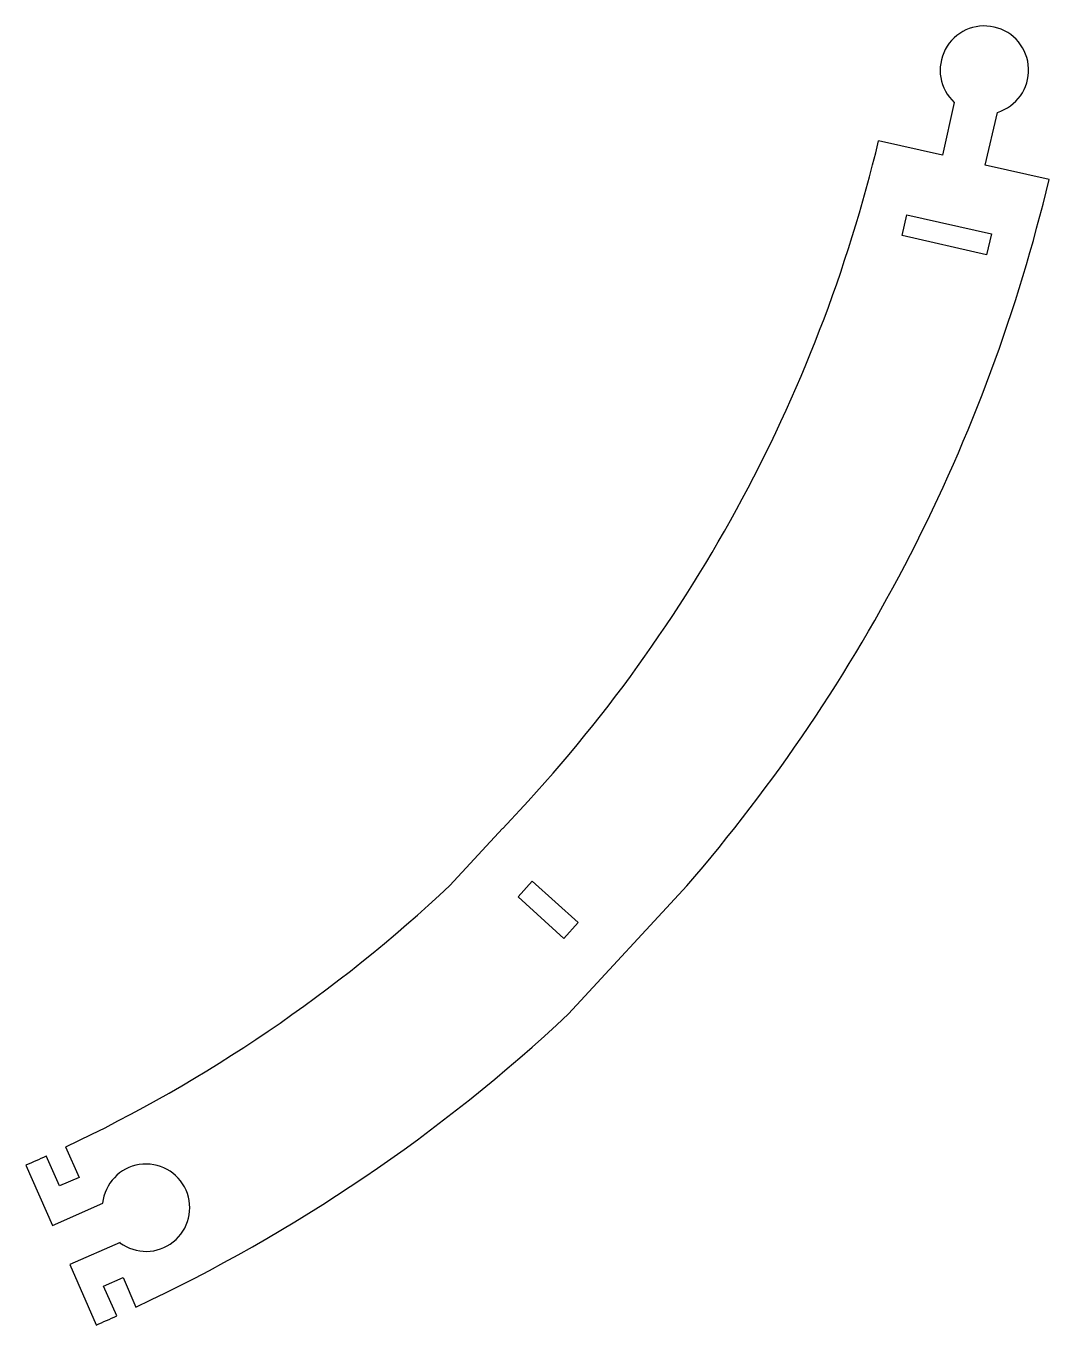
# Model space of a CAD drawing. Header units: millimetres. Extents: x -47 to 47, y -60 to 59.
import ezdxf

# ---------------------------------------------------------------- set-up
doc = ezdxf.new("R2010")
doc.units = ezdxf.units.MM
doc.layers.get('0').update_dxf_attribs({"linetype": 'CONTINUOUS'})

msp = doc.modelspace()

# ---------------------------------------------------------------- linework, layer by layer
for p, q in [((38.27, 52.31), (37.17, 47.48)), ((41.11, 46.58), (42.22, 51.41)), ((37.17, 47.48), (31.32, 48.81)), ((46.97, 45.24), (41.11, 46.58)), ((33.49, 40.11), (33.92, 42.01)), ((33.92, 42.01), (41.67, 40.25)), ((41.24, 38.34), (33.49, 40.11)), ((41.67, 40.25), (41.24, 38.34)), ((-3.2, -14.34), (-8.04, -19.58)), ((-1.79, -20.63), (-0.49, -19.18)), ((-0.49, -19.18), (3.73, -22.99)), ((2.85, -31.37), (13.7, -19.62)), ((2.43, -24.44), (-1.79, -20.63)), ((3.73, -22.99), (2.43, -24.44)), ((-43.33, -43.59), (-42.1, -46.39)), ((-46.97, -45.25), (-44.53, -50.79)), ((-43.88, -47.17), (-45.1, -44.41)), ((-42.1, -46.39), (-43.88, -47.17)), ((-44.53, -50.79), (-39.92, -48.76)), ((-38.33, -52.38), (-42.95, -54.4)), ((-42.95, -54.4), (-40.51, -59.94)), ((-39.84, -56.37), (-38.06, -55.59)), ((-38.06, -55.59), (-36.87, -58.29)), ((-38.64, -59.11), (-39.84, -56.37))]:
    msp.add_line(p, q)
for centre, radius, start, end in [((41.03, 55.29), 4.06, -72.8977, 227.2023), ((-102.42, 80.91), 137.54, 316.1709, 346.5039), ((-102.42, 80.91), 153.59, 319.1163, 346.5717), ((-101.86, 80.35), 137.07, 295.2807, 313.193), ((-101.86, 80.35), 153.12, 295.1164, 313.1448), ((-101.86, 80.35), 137.07, 293.6085, 294.4654), ((-35.94, -49.17), 4.01, -126.7488, 174.176), ((-101.86, 80.35), 153.12, 293.6195, 294.3866)]:
    msp.add_arc(centre, radius, start, end)

doc.saveas('drawing.dxf')
